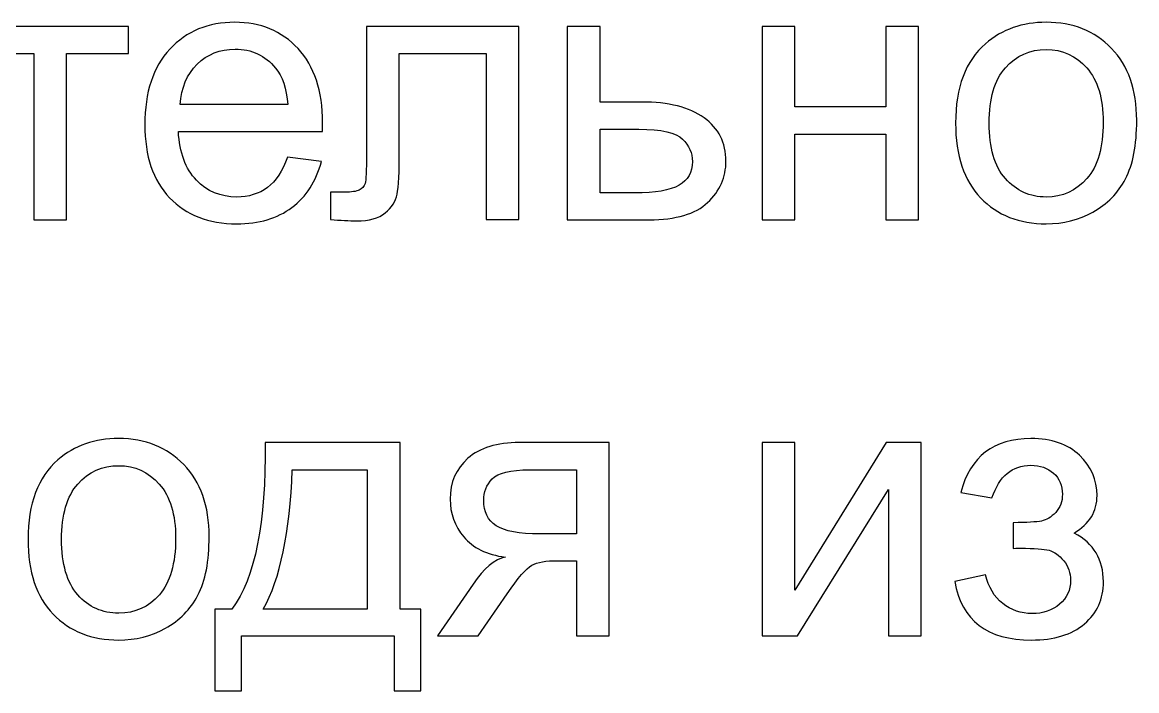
# Model space of a CAD drawing. Header units: millimetres. Extents: x -1744 to 2824, y -3870 to 2862.
# Drawn here: x 1747.6 to 1828.9, y 2596.2 to 2645 of the extents above; entities that cross this region are included whole.
import ezdxf

# ---------------------------------------------------------------- set-up
doc = ezdxf.new("R2010")
doc.units = ezdxf.units.MM
doc.header["$MEASUREMENT"] = 0
doc.layers.add('layer 1', color=7, linetype='Continuous')

msp = doc.modelspace()

# ---------------------------------------------------------------- linework, layer by layer
at = {"layer": 'layer 1', "color": 250}
for points, knots in [([(1743.9637, 2644.709), (1743.9637, 2644.709), (1755.3779, 2644.709), (1755.3779, 2644.709), (1755.3779, 2644.709), (1755.3779, 2644.709), (1755.3779, 2642.7251), (1755.3779, 2642.7251), (1755.3779, 2642.7251), (1755.3779, 2642.7251), (1750.8666, 2642.7251), (1750.8666, 2642.7251), (1750.8666, 2642.7251), (1750.8666, 2642.7251), (1750.8666, 2630.6043), (1750.8666, 2630.6043), (1750.8666, 2630.6043), (1750.8666, 2630.6043), (1748.4751, 2630.6043), (1748.4751, 2630.6043), (1748.4751, 2630.6043), (1748.4751, 2630.6043), (1748.4751, 2642.7251), (1748.4751, 2642.7251), (1748.4751, 2642.7251), (1748.4751, 2642.7251), (1743.9637, 2642.7251), (1743.9637, 2642.7251), (1743.9637, 2642.7251), (1743.9637, 2642.7251), (1743.9637, 2644.709), (1743.9637, 2644.709)], [0, 0, 0, 0, 0.1111111, 0.1111111, 0.1111111, 0.1111111, 0.2222222, 0.2222222, 0.2222222, 0.2222222, 0.3333333, 0.3333333, 0.3333333, 0.3333333, 0.4444444, 0.4444444, 0.4444444, 0.4444444, 0.5555556, 0.5555556, 0.5555556, 0.5555556, 0.6666667, 0.6666667, 0.6666667, 0.6666667, 0.7777778, 0.7777778, 0.7777778, 0.7777778, 1, 1, 1, 1]), ([(1766.9778, 2635.17), (1766.9778, 2635.17), (1769.4509, 2634.8439), (1769.4509, 2634.8439), (1769.4509, 2634.8439), (1769.0659, 2633.408), (1768.3457, 2632.2893), (1767.2949, 2631.4966), (1767.2949, 2631.4966), (1766.244, 2630.7039), (1764.9033, 2630.3054), (1763.2682, 2630.3054), (1763.2682, 2630.3054), (1761.2118, 2630.3054), (1759.5812, 2630.9395), (1758.3764, 2632.2077), (1758.3764, 2632.2077), (1757.1716, 2633.4714), (1756.5691, 2635.2515), (1756.5691, 2637.5389), (1756.5691, 2637.5389), (1756.5691, 2639.9033), (1757.1761, 2641.7422), (1758.3945, 2643.0467), (1758.3945, 2643.0467), (1759.6129, 2644.3557), (1761.1937, 2645.008), (1763.1368, 2645.008), (1763.1368, 2645.008), (1765.0166, 2645.008), (1766.552, 2644.3693), (1767.7433, 2643.0875), (1767.7433, 2643.0875), (1768.9345, 2641.8056), (1769.5324, 2640.0029), (1769.5324, 2637.6793), (1769.5324, 2637.6793), (1769.5324, 2637.5389), (1769.5279, 2637.326), (1769.5188, 2637.0452), (1769.5188, 2637.0452), (1769.5188, 2637.0452), (1759.015, 2637.0452), (1759.015, 2637.0452), (1759.015, 2637.0452), (1759.1056, 2635.5006), (1759.5405, 2634.3139), (1760.3286, 2633.4941), (1760.3286, 2633.4941), (1761.1122, 2632.6743), (1762.0951, 2632.2621), (1763.2682, 2632.2621), (1763.2682, 2632.2621), (1764.1424, 2632.2621), (1764.8897, 2632.4931), (1765.5057, 2632.9551), (1765.5057, 2632.9551), (1766.1263, 2633.4171), (1766.6155, 2634.1554), (1766.9778, 2635.17)], [0, 0, 0, 0, 0.0625, 0.0625, 0.0625, 0.0625, 0.125, 0.125, 0.125, 0.125, 0.1875, 0.1875, 0.1875, 0.1875, 0.25, 0.25, 0.25, 0.25, 0.3125, 0.3125, 0.3125, 0.3125, 0.375, 0.375, 0.375, 0.375, 0.4375, 0.4375, 0.4375, 0.4375, 0.5, 0.5, 0.5, 0.5, 0.5625, 0.5625, 0.5625, 0.5625, 0.625, 0.625, 0.625, 0.625, 0.6875, 0.6875, 0.6875, 0.6875, 0.75, 0.75, 0.75, 0.75, 0.8125, 0.8125, 0.8125, 0.8125, 0.875, 0.875, 0.875, 0.875, 1, 1, 1, 1]), ([(1772.7393, 2644.709), (1772.7393, 2644.709), (1783.8545, 2644.709), (1783.8545, 2644.709), (1783.8545, 2644.709), (1783.8545, 2644.709), (1783.8545, 2630.6179), (1783.8545, 2630.6179), (1783.8545, 2630.6179), (1783.8545, 2630.6179), (1781.463, 2630.6179), (1781.463, 2630.6179), (1781.463, 2630.6179), (1781.463, 2630.6179), (1781.463, 2642.7251), (1781.463, 2642.7251), (1781.463, 2642.7251), (1781.463, 2642.7251), (1775.1308, 2642.7251), (1775.1308, 2642.7251), (1775.1308, 2642.7251), (1775.1308, 2642.7251), (1775.1308, 2635.709), (1775.1308, 2635.709), (1775.1308, 2635.709), (1775.1308, 2634.0739), (1775.0765, 2632.9958), (1774.9723, 2632.4704), (1774.9723, 2632.4704), (1774.8636, 2631.9495), (1774.5737, 2631.4966), (1774.0981, 2631.1071), (1774.0981, 2631.1071), (1773.618, 2630.7175), (1772.9295, 2630.5228), (1772.0281, 2630.5228), (1772.0281, 2630.5228), (1771.471, 2630.5228), (1770.8278, 2630.559), (1770.1031, 2630.6269), (1770.1031, 2630.6269), (1770.1031, 2630.6269), (1770.1031, 2632.6154), (1770.1031, 2632.6154), (1770.1031, 2632.6154), (1770.1031, 2632.6154), (1771.1494, 2632.6154), (1771.1494, 2632.6154), (1771.1494, 2632.6154), (1771.6431, 2632.6154), (1771.9964, 2632.6652), (1772.2093, 2632.7694), (1772.2093, 2632.7694), (1772.4222, 2632.869), (1772.5626, 2633.0321), (1772.6351, 2633.254), (1772.6351, 2633.254), (1772.703, 2633.476), (1772.7393, 2634.1962), (1772.7393, 2635.4146), (1772.7393, 2635.4146), (1772.7393, 2635.4146), (1772.7393, 2644.709), (1772.7393, 2644.709)], [0, 0, 0, 0, 0.0588235, 0.0588235, 0.0588235, 0.0588235, 0.1176471, 0.1176471, 0.1176471, 0.1176471, 0.1764706, 0.1764706, 0.1764706, 0.1764706, 0.2352941, 0.2352941, 0.2352941, 0.2352941, 0.2941176, 0.2941176, 0.2941176, 0.2941176, 0.3529412, 0.3529412, 0.3529412, 0.3529412, 0.4117647, 0.4117647, 0.4117647, 0.4117647, 0.4705882, 0.4705882, 0.4705882, 0.4705882, 0.5294118, 0.5294118, 0.5294118, 0.5294118, 0.5882353, 0.5882353, 0.5882353, 0.5882353, 0.6470588, 0.6470588, 0.6470588, 0.6470588, 0.7058824, 0.7058824, 0.7058824, 0.7058824, 0.7647059, 0.7647059, 0.7647059, 0.7647059, 0.8235294, 0.8235294, 0.8235294, 0.8235294, 0.8823529, 0.8823529, 0.8823529, 0.8823529, 1, 1, 1, 1]), ([(1787.3739, 2644.709), (1787.3739, 2644.709), (1789.7655, 2644.709), (1789.7655, 2644.709), (1789.7655, 2644.709), (1789.7655, 2644.709), (1789.7655, 2639.1921), (1789.7655, 2639.1921), (1789.7655, 2639.1921), (1789.7655, 2639.1921), (1792.7911, 2639.1921), (1792.7911, 2639.1921), (1792.7911, 2639.1921), (1794.766, 2639.1921), (1796.2833, 2638.8117), (1797.3523, 2638.0462), (1797.3523, 2638.0462), (1798.4167, 2637.2807), (1798.9512, 2636.2253), (1798.9512, 2634.8801), (1798.9512, 2634.8801), (1798.9512, 2633.7024), (1798.5073, 2632.6969), (1797.615, 2631.859), (1797.615, 2631.859), (1796.7272, 2631.021), (1795.305, 2630.6043), (1793.3483, 2630.6043), (1793.3483, 2630.6043), (1793.3483, 2630.6043), (1787.3739, 2630.6043), (1787.3739, 2630.6043), (1787.3739, 2630.6043), (1787.3739, 2630.6043), (1787.3739, 2644.709), (1787.3739, 2644.709)], [0, 0, 0, 0, 0.1, 0.1, 0.1, 0.1, 0.2, 0.2, 0.2, 0.2, 0.3, 0.3, 0.3, 0.3, 0.4, 0.4, 0.4, 0.4, 0.5, 0.5, 0.5, 0.5, 0.6, 0.6, 0.6, 0.6, 0.7, 0.7, 0.7, 0.7, 0.8, 0.8, 0.8, 0.8, 1, 1, 1, 1]), ([(1801.5874, 2644.709), (1801.5874, 2644.709), (1803.9789, 2644.709), (1803.9789, 2644.709), (1803.9789, 2644.709), (1803.9789, 2644.709), (1803.9789, 2638.8388), (1803.9789, 2638.8388), (1803.9789, 2638.8388), (1803.9789, 2638.8388), (1810.61, 2638.8388), (1810.61, 2638.8388), (1810.61, 2638.8388), (1810.61, 2638.8388), (1810.61, 2644.709), (1810.61, 2644.709), (1810.61, 2644.709), (1810.61, 2644.709), (1813.0016, 2644.709), (1813.0016, 2644.709), (1813.0016, 2644.709), (1813.0016, 2644.709), (1813.0016, 2630.6043), (1813.0016, 2630.6043), (1813.0016, 2630.6043), (1813.0016, 2630.6043), (1810.61, 2630.6043), (1810.61, 2630.6043), (1810.61, 2630.6043), (1810.61, 2630.6043), (1810.61, 2636.8549), (1810.61, 2636.8549), (1810.61, 2636.8549), (1810.61, 2636.8549), (1803.9789, 2636.8549), (1803.9789, 2636.8549), (1803.9789, 2636.8549), (1803.9789, 2636.8549), (1803.9789, 2630.6043), (1803.9789, 2630.6043), (1803.9789, 2630.6043), (1803.9789, 2630.6043), (1801.5874, 2630.6043), (1801.5874, 2630.6043), (1801.5874, 2630.6043), (1801.5874, 2630.6043), (1801.5874, 2644.709), (1801.5874, 2644.709)], [0, 0, 0, 0, 0.0769231, 0.0769231, 0.0769231, 0.0769231, 0.1538462, 0.1538462, 0.1538462, 0.1538462, 0.2307692, 0.2307692, 0.2307692, 0.2307692, 0.3076923, 0.3076923, 0.3076923, 0.3076923, 0.3846154, 0.3846154, 0.3846154, 0.3846154, 0.4615385, 0.4615385, 0.4615385, 0.4615385, 0.5384615, 0.5384615, 0.5384615, 0.5384615, 0.6153846, 0.6153846, 0.6153846, 0.6153846, 0.6923077, 0.6923077, 0.6923077, 0.6923077, 0.7692308, 0.7692308, 0.7692308, 0.7692308, 0.8461538, 0.8461538, 0.8461538, 0.8461538, 1, 1, 1, 1]), ([(1815.6966, 2637.6567), (1815.6966, 2640.2611), (1816.4213, 2642.1906), (1817.8753, 2643.4453), (1817.8753, 2643.4453), (1819.0847, 2644.4871), (1820.5658, 2645.008), (1822.3096, 2645.008), (1822.3096, 2645.008), (1824.2437, 2645.008), (1825.829, 2644.3738), (1827.061, 2643.1056), (1827.061, 2643.1056), (1828.2885, 2641.8419), (1828.9045, 2640.089), (1828.9045, 2637.8559), (1828.9045, 2637.8559), (1828.9045, 2636.0442), (1828.6327, 2634.6219), (1828.0892, 2633.5847), (1828.0892, 2633.5847), (1827.5457, 2632.5474), (1826.753, 2631.7412), (1825.7112, 2631.166), (1825.7112, 2631.166), (1824.674, 2630.5907), (1823.5371, 2630.3054), (1822.3096, 2630.3054), (1822.3096, 2630.3054), (1820.3348, 2630.3054), (1818.7404, 2630.9349), (1817.522, 2632.1987), (1817.522, 2632.1987), (1816.3036, 2633.4624), (1815.6966, 2635.2832), (1815.6966, 2637.6567)], [0, 0, 0, 0, 0.1, 0.1, 0.1, 0.1, 0.2, 0.2, 0.2, 0.2, 0.3, 0.3, 0.3, 0.3, 0.4, 0.4, 0.4, 0.4, 0.5, 0.5, 0.5, 0.5, 0.6, 0.6, 0.6, 0.6, 0.7, 0.7, 0.7, 0.7, 0.8, 0.8, 0.8, 0.8, 1, 1, 1, 1]), ([(1759.1509, 2639.0019), (1759.1509, 2639.0019), (1767.005, 2639.0019), (1767.005, 2639.0019), (1767.005, 2639.0019), (1766.9008, 2640.1886), (1766.5973, 2641.0764), (1766.1036, 2641.6697), (1766.1036, 2641.6697), (1765.3472, 2642.5892), (1764.3598, 2643.0512), (1763.1504, 2643.0512), (1763.1504, 2643.0512), (1762.0543, 2643.0512), (1761.1348, 2642.6843), (1760.3875, 2641.9506), (1760.3875, 2641.9506), (1759.6446, 2641.2168), (1759.2325, 2640.2339), (1759.1509, 2639.0019)], [0, 0, 0, 0, 0.1666667, 0.1666667, 0.1666667, 0.1666667, 0.3333333, 0.3333333, 0.3333333, 0.3333333, 0.5, 0.5, 0.5, 0.5, 0.6666667, 0.6666667, 0.6666667, 0.6666667, 1, 1, 1, 1]), ([(1818.1425, 2637.6521), (1818.1425, 2635.8494), (1818.5366, 2634.4996), (1819.3247, 2633.6073), (1819.3247, 2633.6073), (1820.1174, 2632.7105), (1821.1093, 2632.2621), (1822.3096, 2632.2621), (1822.3096, 2632.2621), (1823.4963, 2632.2621), (1824.4838, 2632.7105), (1825.2764, 2633.6119), (1825.2764, 2633.6119), (1826.0645, 2634.5132), (1826.4586, 2635.8856), (1826.4586, 2637.7291), (1826.4586, 2637.7291), (1826.4586, 2639.4684), (1826.06, 2640.7865), (1825.2674, 2641.6788), (1825.2674, 2641.6788), (1824.4747, 2642.5756), (1823.4873, 2643.0241), (1822.3096, 2643.0241), (1822.3096, 2643.0241), (1821.1093, 2643.0241), (1820.1174, 2642.5802), (1819.3247, 2641.6879), (1819.3247, 2641.6879), (1818.5366, 2640.7956), (1818.1425, 2639.4503), (1818.1425, 2637.6521)], [0, 0, 0, 0, 0.1111111, 0.1111111, 0.1111111, 0.1111111, 0.2222222, 0.2222222, 0.2222222, 0.2222222, 0.3333333, 0.3333333, 0.3333333, 0.3333333, 0.4444444, 0.4444444, 0.4444444, 0.4444444, 0.5555556, 0.5555556, 0.5555556, 0.5555556, 0.6666667, 0.6666667, 0.6666667, 0.6666667, 0.7777778, 0.7777778, 0.7777778, 0.7777778, 1, 1, 1, 1]), ([(1789.7655, 2632.561), (1789.7655, 2632.561), (1792.2838, 2632.561), (1792.2838, 2632.561), (1792.2838, 2632.561), (1793.8012, 2632.561), (1794.8837, 2632.7467), (1795.5314, 2633.1181), (1795.5314, 2633.1181), (1796.1792, 2633.4896), (1796.5053, 2634.0693), (1796.5053, 2634.8575), (1796.5053, 2634.8575), (1796.5053, 2635.4689), (1796.2652, 2636.0125), (1795.7851, 2636.4926), (1795.7851, 2636.4926), (1795.305, 2636.9682), (1794.2451, 2637.2082), (1792.6009, 2637.2082), (1792.6009, 2637.2082), (1792.6009, 2637.2082), (1789.7655, 2637.2082), (1789.7655, 2637.2082), (1789.7655, 2637.2082), (1789.7655, 2637.2082), (1789.7655, 2632.561), (1789.7655, 2632.561)], [0, 0, 0, 0, 0.125, 0.125, 0.125, 0.125, 0.25, 0.25, 0.25, 0.25, 0.375, 0.375, 0.375, 0.375, 0.5, 0.5, 0.5, 0.5, 0.625, 0.625, 0.625, 0.625, 0.75, 0.75, 0.75, 0.75, 1, 1, 1, 1]), ([(1748.0537, 2607.2958), (1748.0537, 2609.9002), (1748.7784, 2611.8297), (1750.2324, 2613.0844), (1750.2324, 2613.0844), (1751.4418, 2614.1262), (1752.9229, 2614.6471), (1754.6667, 2614.6471), (1754.6667, 2614.6471), (1756.6008, 2614.6471), (1758.1861, 2614.0129), (1759.4181, 2612.7447), (1759.4181, 2612.7447), (1760.6456, 2611.481), (1761.2616, 2609.7281), (1761.2616, 2607.495), (1761.2616, 2607.495), (1761.2616, 2605.6833), (1760.9898, 2604.261), (1760.4463, 2603.2238), (1760.4463, 2603.2238), (1759.9028, 2602.1865), (1759.1101, 2601.3803), (1758.0683, 2600.8051), (1758.0683, 2600.8051), (1757.0311, 2600.2298), (1755.8942, 2599.9445), (1754.6667, 2599.9445), (1754.6667, 2599.9445), (1752.6919, 2599.9445), (1751.0975, 2600.574), (1749.8791, 2601.8378), (1749.8791, 2601.8378), (1748.6607, 2603.1015), (1748.0537, 2604.9223), (1748.0537, 2607.2958)], [0, 0, 0, 0, 0.1, 0.1, 0.1, 0.1, 0.2, 0.2, 0.2, 0.2, 0.3, 0.3, 0.3, 0.3, 0.4, 0.4, 0.4, 0.4, 0.5, 0.5, 0.5, 0.5, 0.6, 0.6, 0.6, 0.6, 0.7, 0.7, 0.7, 0.7, 0.8, 0.8, 0.8, 0.8, 1, 1, 1, 1]), ([(1819.8999, 2606.6299), (1819.8999, 2606.6299), (1819.8999, 2608.5051), (1819.8999, 2608.5051), (1819.8999, 2608.5051), (1820.9054, 2608.5142), (1821.5939, 2608.5549), (1821.9563, 2608.6229), (1821.9563, 2608.6229), (1822.3231, 2608.6954), (1822.6719, 2608.9037), (1822.998, 2609.257), (1822.998, 2609.257), (1823.3241, 2609.6103), (1823.4872, 2610.0497), (1823.4872, 2610.5796), (1823.4872, 2610.5796), (1823.4872, 2611.2183), (1823.2743, 2611.7346), (1822.844, 2612.1151), (1822.844, 2612.1151), (1822.4137, 2612.5001), (1821.8611, 2612.6903), (1821.1772, 2612.6903), (1821.1772, 2612.6903), (1819.8319, 2612.6903), (1818.8898, 2611.9022), (1818.3508, 2610.326), (1818.3508, 2610.326), (1818.3508, 2610.326), (1816.068, 2610.7064), (1816.068, 2610.7064), (1816.068, 2610.7064), (1816.7746, 2613.3335), (1818.4867, 2614.6471), (1821.1953, 2614.6471), (1821.1953, 2614.6471), (1822.6991, 2614.6471), (1823.8767, 2614.2394), (1824.7328, 2613.4196), (1824.7328, 2613.4196), (1825.5889, 2612.5997), (1826.0146, 2611.6214), (1826.0146, 2610.4845), (1826.0146, 2610.4845), (1826.0146, 2609.3385), (1825.4575, 2608.4236), (1824.3478, 2607.7487), (1824.3478, 2607.7487), (1825.0589, 2607.3682), (1825.5889, 2606.8836), (1825.9467, 2606.2947), (1825.9467, 2606.2947), (1826.3, 2605.7059), (1826.4766, 2605.0084), (1826.4766, 2604.2021), (1826.4766, 2604.2021), (1826.4766, 2602.9384), (1826.0146, 2601.9148), (1825.0952, 2601.1266), (1825.0952, 2601.1266), (1824.1712, 2600.3385), (1822.8848, 2599.9445), (1821.227, 2599.9445), (1821.227, 2599.9445), (1818.0111, 2599.9445), (1816.145, 2601.3667), (1815.6331, 2604.2112), (1815.6331, 2604.2112), (1815.6331, 2604.2112), (1817.8888, 2604.7004), (1817.8888, 2604.7004), (1817.8888, 2604.7004), (1818.0926, 2603.8035), (1818.5048, 2603.106), (1819.1299, 2602.6123), (1819.1299, 2602.6123), (1819.7549, 2602.1186), (1820.4661, 2601.874), (1821.2723, 2601.874), (1821.2723, 2601.874), (1822.0785, 2601.874), (1822.7489, 2602.1005), (1823.2834, 2602.5579), (1823.2834, 2602.5579), (1823.8179, 2603.0109), (1824.0851, 2603.5907), (1824.0851, 2604.2973), (1824.0851, 2604.2973), (1824.0851, 2604.8453), (1823.9175, 2605.3209), (1823.5823, 2605.7286), (1823.5823, 2605.7286), (1823.2471, 2606.1362), (1822.8893, 2606.3899), (1822.5088, 2606.4895), (1822.5088, 2606.4895), (1822.1284, 2606.5937), (1821.4399, 2606.6435), (1820.4434, 2606.6435), (1820.4434, 2606.6435), (1820.3619, 2606.6435), (1820.1807, 2606.639), (1819.8999, 2606.6299)], [0, 0, 0, 0, 0.037037, 0.037037, 0.037037, 0.037037, 0.0740741, 0.0740741, 0.0740741, 0.0740741, 0.1111111, 0.1111111, 0.1111111, 0.1111111, 0.1481481, 0.1481481, 0.1481481, 0.1481481, 0.1851852, 0.1851852, 0.1851852, 0.1851852, 0.2222222, 0.2222222, 0.2222222, 0.2222222, 0.2592593, 0.2592593, 0.2592593, 0.2592593, 0.2962963, 0.2962963, 0.2962963, 0.2962963, 0.3333333, 0.3333333, 0.3333333, 0.3333333, 0.3703704, 0.3703704, 0.3703704, 0.3703704, 0.4074074, 0.4074074, 0.4074074, 0.4074074, 0.4444444, 0.4444444, 0.4444444, 0.4444444, 0.4814815, 0.4814815, 0.4814815, 0.4814815, 0.5185185, 0.5185185, 0.5185185, 0.5185185, 0.5555556, 0.5555556, 0.5555556, 0.5555556, 0.5925926, 0.5925926, 0.5925926, 0.5925926, 0.6296296, 0.6296296, 0.6296296, 0.6296296, 0.6666667, 0.6666667, 0.6666667, 0.6666667, 0.7037037, 0.7037037, 0.7037037, 0.7037037, 0.7407407, 0.7407407, 0.7407407, 0.7407407, 0.7777778, 0.7777778, 0.7777778, 0.7777778, 0.8148148, 0.8148148, 0.8148148, 0.8148148, 0.8518519, 0.8518519, 0.8518519, 0.8518519, 0.8888889, 0.8888889, 0.8888889, 0.8888889, 0.9259259, 0.9259259, 0.9259259, 0.9259259, 1, 1, 1, 1]), ([(1765.3427, 2614.3481), (1765.3427, 2614.3481), (1775.1806, 2614.3481), (1775.1806, 2614.3481), (1775.1806, 2614.3481), (1775.1806, 2614.3481), (1775.1806, 2602.2001), (1775.1806, 2602.2001), (1775.1806, 2602.2001), (1775.1806, 2602.2001), (1776.7025, 2602.2001), (1776.7025, 2602.2001), (1776.7025, 2602.2001), (1776.7025, 2602.2001), (1776.7025, 2596.2484), (1776.7025, 2596.2484), (1776.7025, 2596.2484), (1776.7025, 2596.2484), (1774.7458, 2596.2484), (1774.7458, 2596.2484), (1774.7458, 2596.2484), (1774.7458, 2596.2484), (1774.7458, 2600.2434), (1774.7458, 2600.2434), (1774.7458, 2600.2434), (1774.7458, 2600.2434), (1763.6305, 2600.2434), (1763.6305, 2600.2434), (1763.6305, 2600.2434), (1763.6305, 2600.2434), (1763.6305, 2596.2484), (1763.6305, 2596.2484), (1763.6305, 2596.2484), (1763.6305, 2596.2484), (1761.6738, 2596.2484), (1761.6738, 2596.2484), (1761.6738, 2596.2484), (1761.6738, 2596.2484), (1761.6738, 2602.2001), (1761.6738, 2602.2001), (1761.6738, 2602.2001), (1761.6738, 2602.2001), (1762.9239, 2602.2001), (1762.9239, 2602.2001), (1762.9239, 2602.2001), (1764.6089, 2604.4875), (1765.4151, 2608.5368), (1765.3427, 2614.3481)], [0, 0, 0, 0, 0.0769231, 0.0769231, 0.0769231, 0.0769231, 0.1538462, 0.1538462, 0.1538462, 0.1538462, 0.2307692, 0.2307692, 0.2307692, 0.2307692, 0.3076923, 0.3076923, 0.3076923, 0.3076923, 0.3846154, 0.3846154, 0.3846154, 0.3846154, 0.4615385, 0.4615385, 0.4615385, 0.4615385, 0.5384615, 0.5384615, 0.5384615, 0.5384615, 0.6153846, 0.6153846, 0.6153846, 0.6153846, 0.6923077, 0.6923077, 0.6923077, 0.6923077, 0.7692308, 0.7692308, 0.7692308, 0.7692308, 0.8461538, 0.8461538, 0.8461538, 0.8461538, 1, 1, 1, 1]), ([(1790.4403, 2614.3481), (1790.4403, 2614.3481), (1790.4403, 2600.2434), (1790.4403, 2600.2434), (1790.4403, 2600.2434), (1790.4403, 2600.2434), (1788.0488, 2600.2434), (1788.0488, 2600.2434), (1788.0488, 2600.2434), (1788.0488, 2600.2434), (1788.0488, 2605.7331), (1788.0488, 2605.7331), (1788.0488, 2605.7331), (1788.0488, 2605.7331), (1786.6718, 2605.7331), (1786.6718, 2605.7331), (1786.6718, 2605.7331), (1785.8339, 2605.7331), (1785.2088, 2605.6244), (1784.7966, 2605.4024), (1784.7966, 2605.4024), (1784.3845, 2605.1805), (1783.782, 2604.4875), (1782.9894, 2603.3144), (1782.9894, 2603.3144), (1782.9894, 2603.3144), (1780.8877, 2600.2434), (1780.8877, 2600.2434), (1780.8877, 2600.2434), (1780.8877, 2600.2434), (1777.9255, 2600.2434), (1777.9255, 2600.2434), (1777.9255, 2600.2434), (1777.9255, 2600.2434), (1780.5072, 2604.03), (1780.5072, 2604.03), (1780.5072, 2604.03), (1781.2954, 2605.1896), (1782.0835, 2605.8418), (1782.8671, 2605.9913), (1782.8671, 2605.9913), (1781.5037, 2606.177), (1780.4891, 2606.6707), (1779.8278, 2607.4679), (1779.8278, 2607.4679), (1779.1665, 2608.2651), (1778.8359, 2609.1845), (1778.8359, 2610.2218), (1778.8359, 2610.2218), (1778.8359, 2611.4493), (1779.2662, 2612.4412), (1780.1313, 2613.2022), (1780.1313, 2613.2022), (1780.9964, 2613.9676), (1782.2511, 2614.3481), (1783.8907, 2614.3481), (1783.8907, 2614.3481), (1783.8907, 2614.3481), (1790.4403, 2614.3481), (1790.4403, 2614.3481)], [0, 0, 0, 0, 0.0625, 0.0625, 0.0625, 0.0625, 0.125, 0.125, 0.125, 0.125, 0.1875, 0.1875, 0.1875, 0.1875, 0.25, 0.25, 0.25, 0.25, 0.3125, 0.3125, 0.3125, 0.3125, 0.375, 0.375, 0.375, 0.375, 0.4375, 0.4375, 0.4375, 0.4375, 0.5, 0.5, 0.5, 0.5, 0.5625, 0.5625, 0.5625, 0.5625, 0.625, 0.625, 0.625, 0.625, 0.6875, 0.6875, 0.6875, 0.6875, 0.75, 0.75, 0.75, 0.75, 0.8125, 0.8125, 0.8125, 0.8125, 0.875, 0.875, 0.875, 0.875, 1, 1, 1, 1]), ([(1801.5919, 2614.3481), (1801.5919, 2614.3481), (1803.9834, 2614.3481), (1803.9834, 2614.3481), (1803.9834, 2614.3481), (1803.9834, 2614.3481), (1803.9834, 2603.5907), (1803.9834, 2603.5907), (1803.9834, 2603.5907), (1803.9834, 2603.5907), (1810.6281, 2614.3481), (1810.6281, 2614.3481), (1810.6281, 2614.3481), (1810.6281, 2614.3481), (1813.1963, 2614.3481), (1813.1963, 2614.3481), (1813.1963, 2614.3481), (1813.1963, 2614.3481), (1813.1963, 2600.2434), (1813.1963, 2600.2434), (1813.1963, 2600.2434), (1813.1963, 2600.2434), (1810.8048, 2600.2434), (1810.8048, 2600.2434), (1810.8048, 2600.2434), (1810.8048, 2600.2434), (1810.8048, 2610.9329), (1810.8048, 2610.9329), (1810.8048, 2610.9329), (1810.8048, 2610.9329), (1804.1691, 2600.2434), (1804.1691, 2600.2434), (1804.1691, 2600.2434), (1804.1691, 2600.2434), (1801.5919, 2600.2434), (1801.5919, 2600.2434), (1801.5919, 2600.2434), (1801.5919, 2600.2434), (1801.5919, 2614.3481), (1801.5919, 2614.3481)], [0, 0, 0, 0, 0.0909091, 0.0909091, 0.0909091, 0.0909091, 0.1818182, 0.1818182, 0.1818182, 0.1818182, 0.2727273, 0.2727273, 0.2727273, 0.2727273, 0.3636364, 0.3636364, 0.3636364, 0.3636364, 0.4545455, 0.4545455, 0.4545455, 0.4545455, 0.5454545, 0.5454545, 0.5454545, 0.5454545, 0.6363636, 0.6363636, 0.6363636, 0.6363636, 0.7272727, 0.7272727, 0.7272727, 0.7272727, 0.8181818, 0.8181818, 0.8181818, 0.8181818, 1, 1, 1, 1]), ([(1750.4996, 2607.2912), (1750.4996, 2605.4885), (1750.8937, 2604.1387), (1751.6818, 2603.2464), (1751.6818, 2603.2464), (1752.4745, 2602.3496), (1753.4664, 2601.9012), (1754.6667, 2601.9012), (1754.6667, 2601.9012), (1755.8534, 2601.9012), (1756.8409, 2602.3496), (1757.6335, 2603.251), (1757.6335, 2603.251), (1758.4216, 2604.1523), (1758.8157, 2605.5247), (1758.8157, 2607.3682), (1758.8157, 2607.3682), (1758.8157, 2609.1075), (1758.4171, 2610.4256), (1757.6245, 2611.3179), (1757.6245, 2611.3179), (1756.8318, 2612.2147), (1755.8444, 2612.6632), (1754.6667, 2612.6632), (1754.6667, 2612.6632), (1753.4664, 2612.6632), (1752.4745, 2612.2193), (1751.6818, 2611.327), (1751.6818, 2611.327), (1750.8937, 2610.4347), (1750.4996, 2609.0894), (1750.4996, 2607.2912)], [0, 0, 0, 0, 0.1111111, 0.1111111, 0.1111111, 0.1111111, 0.2222222, 0.2222222, 0.2222222, 0.2222222, 0.3333333, 0.3333333, 0.3333333, 0.3333333, 0.4444444, 0.4444444, 0.4444444, 0.4444444, 0.5555556, 0.5555556, 0.5555556, 0.5555556, 0.6666667, 0.6666667, 0.6666667, 0.6666667, 0.7777778, 0.7777778, 0.7777778, 0.7777778, 1, 1, 1, 1]), ([(1767.3266, 2612.3642), (1767.1499, 2607.7849), (1766.4433, 2604.3969), (1765.2068, 2602.2001), (1765.2068, 2602.2001), (1765.2068, 2602.2001), (1772.7891, 2602.2001), (1772.7891, 2602.2001), (1772.7891, 2602.2001), (1772.7891, 2602.2001), (1772.7891, 2612.3642), (1772.7891, 2612.3642), (1772.7891, 2612.3642), (1772.7891, 2612.3642), (1767.3266, 2612.3642), (1767.3266, 2612.3642)], [0, 0, 0, 0, 0.2, 0.2, 0.2, 0.2, 0.4, 0.4, 0.4, 0.4, 0.6, 0.6, 0.6, 0.6, 1, 1, 1, 1]), ([(1788.0488, 2612.3642), (1788.0488, 2612.3642), (1784.6517, 2612.3642), (1784.6517, 2612.3642), (1784.6517, 2612.3642), (1783.2294, 2612.3642), (1782.31, 2612.1423), (1781.8978, 2611.6984), (1781.8978, 2611.6984), (1781.4856, 2611.2545), (1781.2818, 2610.7336), (1781.2818, 2610.1402), (1781.2818, 2610.1402), (1781.2818, 2609.2978), (1781.5853, 2608.6772), (1782.1922, 2608.2832), (1782.1922, 2608.2832), (1782.7946, 2607.8891), (1783.8681, 2607.6898), (1785.4081, 2607.6898), (1785.4081, 2607.6898), (1785.4081, 2607.6898), (1788.0488, 2607.6898), (1788.0488, 2607.6898), (1788.0488, 2607.6898), (1788.0488, 2607.6898), (1788.0488, 2612.3642), (1788.0488, 2612.3642)], [0, 0, 0, 0, 0.125, 0.125, 0.125, 0.125, 0.25, 0.25, 0.25, 0.25, 0.375, 0.375, 0.375, 0.375, 0.5, 0.5, 0.5, 0.5, 0.625, 0.625, 0.625, 0.625, 0.75, 0.75, 0.75, 0.75, 1, 1, 1, 1])]:
    msp.add_open_spline(points, degree=3, knots=knots, dxfattribs=at)

doc.saveas('drawing.dxf')
